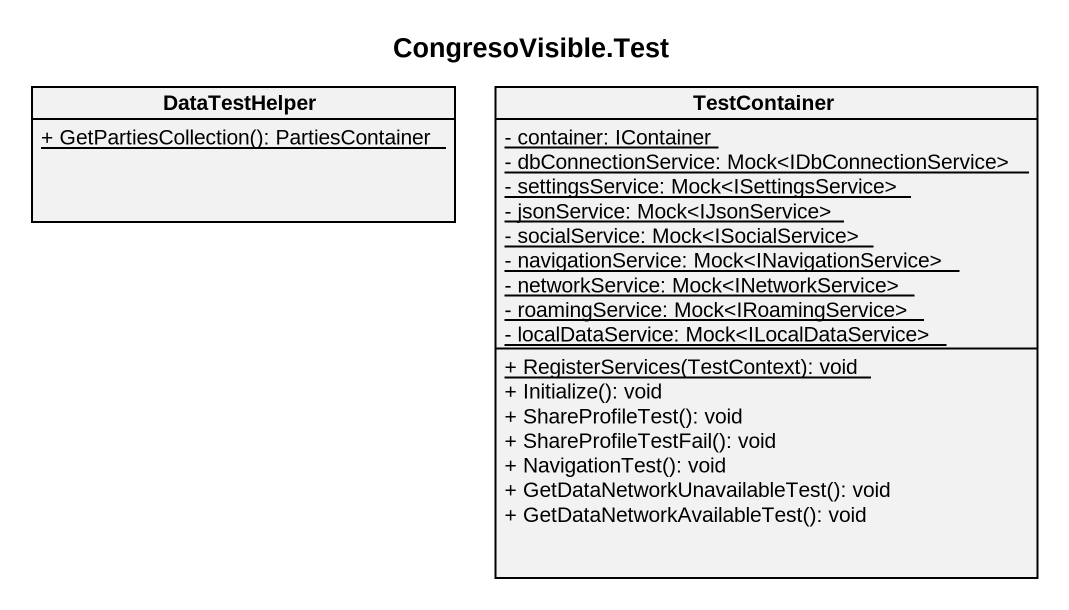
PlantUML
@startuml
title CongresoVisible.Test
hide circle
hide empty members
skinparam classAttributeIconSize 0
class DataTestHelper {
  {static} + GetPartiesCollection(): PartiesContainer
}
class TestContainer {
  {static} - container: IContainer
  {static} - dbConnectionService: Mock<IDbConnectionService>
  {static} - settingsService: Mock<ISettingsService>
  {static} - jsonService: Mock<IJsonService>
  {static} - socialService: Mock<ISocialService>
  {static} - navigationService: Mock<INavigationService>
  {static} - networkService: Mock<INetworkService>
  {static} - roamingService: Mock<IRoamingService>
  {static} - localDataService: Mock<ILocalDataService>
  {static} + RegisterServices(TestContext): void
  + Initialize(): void
  + ShareProfileTest(): void
  + ShareProfileTestFail(): void
  + NavigationTest(): void
  + GetDataNetworkUnavailableTest(): void
  + GetDataNetworkAvailableTest(): void
}
@enduml
